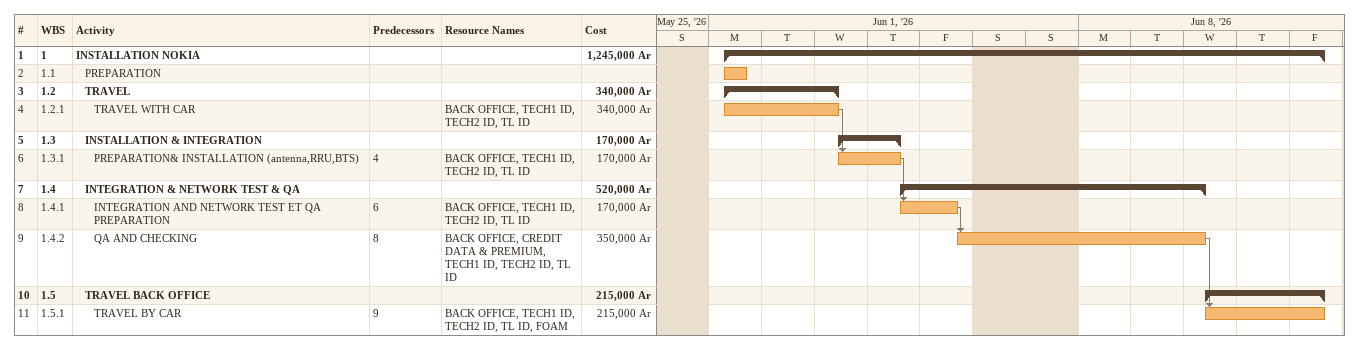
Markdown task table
| ID | WBS | Task | Start | Finish | Predecessors | Resources | Cost (Ar) |
|---|---|---|---|---|---|---|---|
| 1 | 1 | **INSTALLATION NOKIA** | 2026-06-01 | 2026-06-12 |  |  | 1245000 |
| 2 | 1.1 | PREPARATION | 2026-06-01 | 2026-06-01 |  |  |  |
| 3 | 1.2 | **TRAVEL** | 2026-06-01 | 2026-06-03 |  |  | 340000 |
| 4 | 1.2.1 | TRAVEL WITH CAR | 2026-06-01 | 2026-06-03 |  | BACK OFFICE, TECH1 ID, TECH2 ID, TL ID | 340000 |
| 5 | 1.3 | **INSTALLATION & INTEGRATION** | 2026-06-03 | 2026-06-04 |  |  | 170000 |
| 6 | 1.3.1 | PREPARATION& INSTALLATION (antenna,RRU,BTS) | 2026-06-03 | 2026-06-04 | 4 | BACK OFFICE, TECH1 ID, TECH2 ID, TL ID | 170000 |
| 7 | 1.4 | **INTEGRATION & NETWORK TEST & QA** | 2026-06-04 | 2026-06-10 |  |  | 520000 |
| 8 | 1.4.1 | INTEGRATION AND NETWORK TEST ET QA PREPARATION | 2026-06-04 | 2026-06-05 | 6 | BACK OFFICE, TECH1 ID, TECH2 ID, TL ID | 170000 |
| 9 | 1.4.2 | QA AND CHECKING | 2026-06-05 | 2026-06-10 | 8 | BACK OFFICE, CREDIT DATA & PREMIUM, TECH1 ID, TECH2 ID, TL ID | 350000 |
| 10 | 1.5 | **TRAVEL BACK OFFICE** | 2026-06-10 | 2026-06-12 |  |  | 215000 |
| 11 | 1.5.1 | TRAVEL BY CAR | 2026-06-10 | 2026-06-12 | 9 | BACK OFFICE, TECH1 ID, TECH2 ID, TL ID, FOAM | 215000 |
